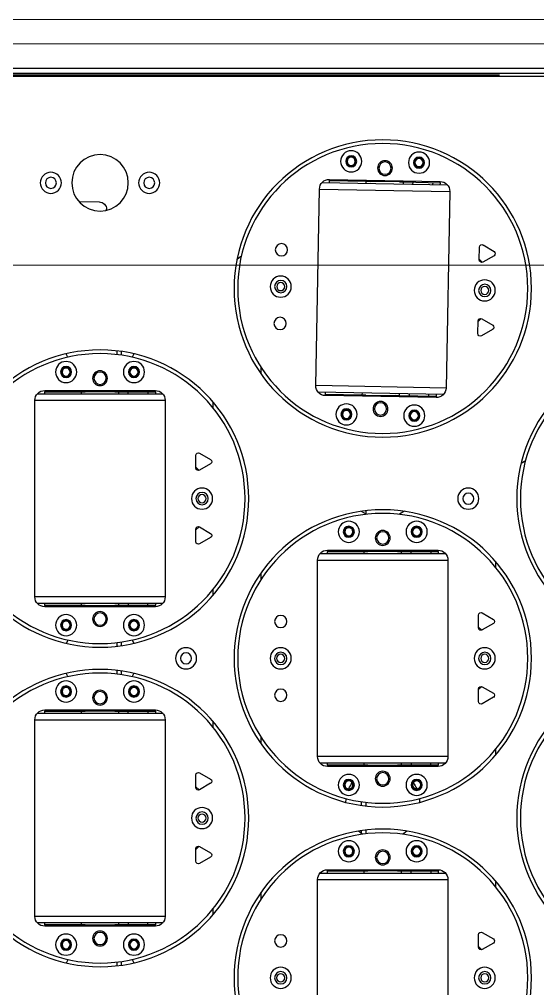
# Model space of a CAD drawing. Header units: millimetres. Extents: x 845401 to 948039, y 511594 to 550263.
# Drawn here: x 924159.8 to 924370.6, y 532197.3 to 532591.8 of the extents above; entities that cross this region are included whole.
import ezdxf

# ---------------------------------------------------------------- set-up
doc = ezdxf.new("R2010")
doc.units = ezdxf.units.MM
doc.layers.add('00', color=7, linetype='Continuous')
doc.layers.add('8101-0023040DXF_CONTINUOUS_LINE', color=7, linetype='Continuous', lineweight=18)
doc.layers.add('A-剖-0.10mm.......SECT-L01', color=255, linetype='Continuous', lineweight=18)

# ---------------------------------------------------------------- blocks, each defined once
blk = doc.blocks.new('1260包胶摆轮')
at = {"color": 7, "linetype": 'Continuous', "lineweight": 25}
for p, q in [((4842927.88, 878296.8), (4842927.88, 878216.8)), ((4842980.88, 878216.8), (4842980.88, 878296.8)), ((4842846.16, 878250.41), (4842846.16, 878251.92)), ((4842993.38, 878244.05), (4842994.64, 878245.36)), ((4842993.38, 878244.4), (4842993.38, 878239.2)), ((4842999.38, 878242.66), (4842994.88, 878245.26)), ((4842994.88, 878238.33), (4842999.38, 878240.93)), ((4842861.88, 878235.8), (4842816.88, 878235.8)), ((4842816.88, 878235.3), (4842816.88, 878235.8)), ((4842831.63, 878235.8), (4842831.63, 878235.3)), ((4842833.38, 878235.8), (4842833.38, 878235.3)), ((4842845.38, 878235.3), (4842845.38, 878235.8)), ((4842847.13, 878235.3), (4842847.13, 878235.8)), ((4842861.88, 878235.8), (4842861.88, 878235.3)), ((4842812.88, 878231.8), (4842812.88, 878151.8)), ((4842813.76, 878234.3), (4842865.01, 878234.3)), ((4842831.63, 878235.3), (4842816.88, 878235.3)), ((4842816.88, 878235.3), (4842816.88, 878234.3)), ((4842832.22, 878235.3), (4842831.63, 878235.3)), ((4842831.88, 878235.3), (4842831.88, 878234.3)), ((4842832.8, 878235.3), (4842832.22, 878235.3)), ((4842833.38, 878235.3), (4842832.8, 878235.3)), ((4842833.38, 878235.3), (4842845.38, 878235.3)), ((4842845.97, 878235.3), (4842845.38, 878235.3)), ((4842846.55, 878235.3), (4842845.97, 878235.3)), ((4842847.13, 878235.3), (4842846.55, 878235.3)), ((4842846.88, 878234.3), (4842846.88, 878235.3)), ((4842861.88, 878235.3), (4842847.13, 878235.3)), ((4842850.88, 878234.3), (4842850.88, 878235.3)), ((4842858.88, 878235.3), (4842858.88, 878234.3)), ((4842861.88, 878234.3), (4842861.88, 878235.3)), ((4842865.88, 878151.8), (4842865.88, 878231.8)), ((4842885.38, 878231.1), (4842885.38, 878228.74)), ((4842904.88, 878224.69), (4842904.88, 878222.01)), ((4843000.38, 878219.85), (4843000.38, 878217.5)), ((4842980.01, 878214.3), (4842928.76, 878214.3)), ((4842931.88, 878214.3), (4842931.88, 878213.3)), ((4842931.88, 878212.8), (4842931.88, 878213.3)), ((4842931.88, 878213.3), (4842946.63, 878213.3)), ((4842931.88, 878212.8), (4842976.88, 878212.8)), ((4842946.63, 878213.3), (4842946.63, 878212.8)), ((4842946.63, 878213.3), (4842947.22, 878213.3)), ((4842946.88, 878214.3), (4842946.88, 878213.3)), ((4842947.22, 878213.3), (4842947.8, 878213.3)), ((4842947.8, 878213.3), (4842948.38, 878213.3)), ((4842960.38, 878213.3), (4842948.38, 878213.3)), ((4842948.38, 878213.3), (4842948.38, 878212.8)), ((4842960.38, 878212.8), (4842960.38, 878213.3)), ((4842960.38, 878213.3), (4842960.97, 878213.3)), ((4842960.97, 878213.3), (4842961.55, 878213.3)), ((4842961.55, 878213.3), (4842962.13, 878213.3)), ((4842961.88, 878213.3), (4842961.88, 878214.3)), ((4842962.13, 878212.8), (4842962.13, 878213.3)), ((4842962.13, 878213.3), (4842976.88, 878213.3)), ((4842965.88, 878214.3), (4842965.88, 878213.3)), ((4842973.88, 878213.3), (4842973.88, 878214.3)), ((4842976.88, 878213.3), (4842976.88, 878214.3)), ((4842976.88, 878213.3), (4842976.88, 878212.8)), ((4842878.38, 878209.4), (4842878.38, 878204.2)), ((4842884.38, 878207.66), (4842879.88, 878210.26)), ((4842879.64, 878203.23), (4842878.38, 878204.54)), ((4842879.88, 878203.33), (4842884.38, 878205.93)), ((4842947.66, 878198.18), (4842947.66, 878196.67)), ((4842947.66, 878186.92), (4842947.66, 878185.41)), ((4842878.38, 878179.05), (4842879.64, 878180.36)), ((4842878.38, 878179.4), (4842878.38, 878174.2)), ((4842884.38, 878177.66), (4842879.88, 878180.26)), ((4842879.88, 878173.33), (4842884.38, 878175.93)), ((4842928.76, 878169.3), (4842980.01, 878169.3)), ((4842976.88, 878170.8), (4842931.88, 878170.8)), ((4842931.88, 878170.3), (4842931.88, 878170.8)), ((4842946.63, 878170.3), (4842931.88, 878170.3)), ((4842931.88, 878170.3), (4842931.88, 878169.3)), ((4842946.63, 878170.8), (4842946.63, 878170.3)), ((4842947.22, 878170.3), (4842946.63, 878170.3)), ((4842946.88, 878170.3), (4842946.88, 878169.3)), ((4842947.8, 878170.3), (4842947.22, 878170.3)), ((4842948.38, 878170.3), (4842947.8, 878170.3)), ((4842948.38, 878170.8), (4842948.38, 878170.3)), ((4842948.38, 878170.3), (4842960.38, 878170.3)), ((4842960.38, 878170.3), (4842960.38, 878170.8)), ((4842960.97, 878170.3), (4842960.38, 878170.3)), ((4842961.55, 878170.3), (4842960.97, 878170.3)), ((4842962.13, 878170.3), (4842961.55, 878170.3)), ((4842961.88, 878169.3), (4842961.88, 878170.3)), ((4842962.13, 878170.3), (4842962.13, 878170.8)), ((4842976.88, 878170.3), (4842962.13, 878170.3)), ((4842965.88, 878169.3), (4842965.88, 878170.3)), ((4842973.88, 878170.3), (4842973.88, 878169.3)), ((4842976.88, 878170.8), (4842976.88, 878170.3)), ((4842976.88, 878169.3), (4842976.88, 878170.3)), ((4842927.88, 878166.8), (4842927.88, 878086.8)), ((4842980.88, 878086.8), (4842980.88, 878166.8)), ((4843000.38, 878166.1), (4843000.38, 878163.74)), ((4842904.88, 878161.58), (4842904.88, 878158.9)), ((4842885.38, 878154.85), (4842885.38, 878152.5)), ((4842865.01, 878149.3), (4842813.76, 878149.3)), ((4842816.88, 878149.3), (4842816.88, 878148.3)), ((4842831.88, 878149.3), (4842831.88, 878148.3)), ((4842846.88, 878148.3), (4842846.88, 878149.3)), ((4842850.88, 878149.3), (4842850.88, 878148.3)), ((4842858.88, 878148.3), (4842858.88, 878149.3)), ((4842861.88, 878148.3), (4842861.88, 878149.3)), ((4842816.88, 878147.8), (4842816.88, 878148.3)), ((4842816.88, 878148.3), (4842831.63, 878148.3)), ((4842816.88, 878147.8), (4842861.88, 878147.8)), ((4842831.63, 878148.3), (4842831.63, 878147.8)), ((4842831.63, 878148.3), (4842832.22, 878148.3)), ((4842832.22, 878148.3), (4842832.8, 878148.3)), ((4842832.8, 878148.3), (4842833.38, 878148.3)), ((4842845.38, 878148.3), (4842833.38, 878148.3)), ((4842833.38, 878148.3), (4842833.38, 878147.8)), ((4842845.38, 878147.8), (4842845.38, 878148.3)), ((4842845.38, 878148.3), (4842845.97, 878148.3)), ((4842845.97, 878148.3), (4842846.55, 878148.3)), ((4842846.55, 878148.3), (4842847.13, 878148.3)), ((4842847.13, 878148.3), (4842861.88, 878148.3)), ((4842847.13, 878147.8), (4842847.13, 878148.3)), ((4842861.88, 878148.3), (4842861.88, 878147.8)), ((4842999.38, 878142.66), (4842994.88, 878145.26)), ((4842993.38, 878144.4), (4842993.38, 878139.2)), ((4842994.88, 878138.33), (4842999.38, 878140.93)), ((4842994.64, 878138.23), (4842993.38, 878139.54)), ((4842846.16, 878131.68), (4842846.16, 878133.19)), ((4842846.16, 878120.41), (4842846.16, 878121.92)), ((4842993.38, 878114.05), (4842994.64, 878115.36)), ((4842993.38, 878114.4), (4842993.38, 878109.2)), ((4842999.38, 878112.66), (4842994.88, 878115.26)), ((4842994.88, 878108.33), (4842999.38, 878110.93)), ((4842861.88, 878105.8), (4842816.88, 878105.8)), ((4842816.88, 878105.3), (4842816.88, 878105.8)), ((4842831.63, 878105.8), (4842831.63, 878105.3)), ((4842833.38, 878105.8), (4842833.38, 878105.3)), ((4842845.38, 878105.3), (4842845.38, 878105.8)), ((4842847.13, 878105.3), (4842847.13, 878105.8)), ((4842861.88, 878105.8), (4842861.88, 878105.3)), ((4842812.88, 878101.8), (4842812.88, 878021.8)), ((4842813.76, 878104.3), (4842865.01, 878104.3)), ((4842831.63, 878105.3), (4842816.88, 878105.3)), ((4842816.88, 878105.3), (4842816.88, 878104.3)), ((4842832.22, 878105.3), (4842831.63, 878105.3)), ((4842831.88, 878105.3), (4842831.88, 878104.3)), ((4842832.8, 878105.3), (4842832.22, 878105.3)), ((4842833.38, 878105.3), (4842832.8, 878105.3)), ((4842833.38, 878105.3), (4842845.38, 878105.3)), ((4842845.97, 878105.3), (4842845.38, 878105.3)), ((4842846.55, 878105.3), (4842845.97, 878105.3)), ((4842847.13, 878105.3), (4842846.55, 878105.3)), ((4842846.88, 878104.3), (4842846.88, 878105.3)), ((4842861.88, 878105.3), (4842847.13, 878105.3)), ((4842850.88, 878104.3), (4842850.88, 878105.3)), ((4842858.88, 878105.3), (4842858.88, 878104.3)), ((4842861.88, 878104.3), (4842861.88, 878105.3)), ((4842865.88, 878021.8), (4842865.88, 878101.8)), ((4842885.38, 878101.1), (4842885.38, 878098.74)), ((4842904.88, 878094.69), (4842904.88, 878092.01)), ((4843000.38, 878089.85), (4843000.38, 878087.5)), ((4842980.01, 878084.3), (4842928.76, 878084.3)), ((4842931.88, 878084.3), (4842931.88, 878083.3)), ((4842931.88, 878083.3), (4842946.63, 878083.3)), ((4842931.88, 878082.8), (4842931.88, 878083.3)), ((4842931.88, 878082.8), (4842976.88, 878082.8)), ((4842946.63, 878083.3), (4842946.63, 878082.8)), ((4842946.63, 878083.3), (4842947.22, 878083.3)), ((4842946.88, 878084.3), (4842946.88, 878083.3)), ((4842947.22, 878083.3), (4842947.8, 878083.3)), ((4842947.8, 878083.3), (4842948.38, 878083.3)), ((4842960.38, 878083.3), (4842948.38, 878083.3)), ((4842948.38, 878083.3), (4842948.38, 878082.8)), ((4842960.38, 878082.8), (4842960.38, 878083.3)), ((4842960.38, 878083.3), (4842960.97, 878083.3)), ((4842960.97, 878083.3), (4842961.55, 878083.3)), ((4842961.55, 878083.3), (4842962.13, 878083.3)), ((4842961.88, 878083.3), (4842961.88, 878084.3)), ((4842962.13, 878083.3), (4842976.88, 878083.3)), ((4842962.13, 878082.8), (4842962.13, 878083.3)), ((4842965.88, 878084.3), (4842965.88, 878083.3)), ((4842973.88, 878083.3), (4842973.88, 878084.3)), ((4842976.88, 878083.3), (4842976.88, 878084.3)), ((4842976.88, 878083.3), (4842976.88, 878082.8)), ((4842878.38, 878079.4), (4842878.38, 878074.2)), ((4842884.38, 878077.66), (4842879.88, 878080.26)), ((4842879.64, 878073.23), (4842878.38, 878074.54)), ((4842879.88, 878073.33), (4842884.38, 878075.93)), ((4842947.66, 878068.18), (4842947.66, 878066.67)), ((4842878.38, 878049.05), (4842879.64, 878050.36)), ((4842884.38, 878047.66), (4842879.88, 878050.26)), ((4842878.38, 878049.4), (4842878.38, 878044.2)), ((4842879.88, 878043.33), (4842884.38, 878045.93)), ((4842885.38, 878024.85), (4842885.38, 878022.5)), ((4842865.01, 878019.3), (4842813.76, 878019.3)), ((4842816.88, 878019.3), (4842816.88, 878018.3)), ((4842831.88, 878019.3), (4842831.88, 878018.3)), ((4842846.88, 878018.3), (4842846.88, 878019.3)), ((4842850.88, 878019.3), (4842850.88, 878018.3)), ((4842858.88, 878018.3), (4842858.88, 878019.3)), ((4842861.88, 878018.3), (4842861.88, 878019.3)), ((4842927.97, 878018.31), (4842979.21, 878019.27)), ((4842976.06, 878020.71), (4842931.07, 878019.87)), ((4842931.07, 878019.37), (4842931.07, 878019.87)), ((4842945.82, 878019.65), (4842931.07, 878019.37)), ((4842931.07, 878019.37), (4842931.09, 878018.37)), ((4842945.81, 878020.15), (4842945.82, 878019.65)), ((4842946.41, 878019.66), (4842945.82, 878019.65)), ((4842946.07, 878019.65), (4842946.09, 878018.65)), ((4842946.99, 878019.67), (4842946.41, 878019.66)), ((4842947.57, 878019.68), (4842946.99, 878019.67)), ((4842947.56, 878020.18), (4842947.57, 878019.68)), ((4842947.57, 878019.68), (4842959.57, 878019.9)), ((4842959.57, 878019.9), (4842959.56, 878020.4)), ((4842960.16, 878019.91), (4842959.57, 878019.9)), ((4842960.73, 878019.92), (4842960.16, 878019.91)), ((4842961.32, 878019.94), (4842960.73, 878019.92)), ((4842961.09, 878018.93), (4842961.07, 878019.93)), ((4842961.32, 878019.94), (4842961.31, 878020.44)), ((4842976.07, 878020.21), (4842961.32, 878019.94)), ((4842965.09, 878019.01), (4842965.07, 878020.01)), ((4842973.07, 878020.15), (4842973.09, 878019.16)), ((4842976.06, 878020.71), (4842976.07, 878020.21)), ((4842976.09, 878019.21), (4842976.07, 878020.21)), ((4842816.88, 878017.8), (4842816.88, 878018.3)), ((4842816.88, 878018.3), (4842831.63, 878018.3)), ((4842816.88, 878017.8), (4842861.88, 878017.8)), ((4842831.63, 878018.3), (4842831.63, 878017.8)), ((4842831.63, 878018.3), (4842832.22, 878018.3)), ((4842832.22, 878018.3), (4842832.8, 878018.3)), ((4842832.8, 878018.3), (4842833.38, 878018.3)), ((4842845.38, 878018.3), (4842833.38, 878018.3)), ((4842833.38, 878018.3), (4842833.38, 878017.8)), ((4842845.38, 878017.8), (4842845.38, 878018.3)), ((4842845.38, 878018.3), (4842845.97, 878018.3)), ((4842845.97, 878018.3), (4842846.55, 878018.3)), ((4842846.55, 878018.3), (4842847.13, 878018.3)), ((4842847.13, 878018.3), (4842861.88, 878018.3)), ((4842847.13, 878017.8), (4842847.13, 878018.3)), ((4842861.88, 878018.3), (4842861.88, 878017.8)), ((4842927.14, 878015.8), (4842928.64, 877935.81)), ((4842981.63, 877936.8), (4842980.13, 878016.79)), ((4842904.88, 878011.08), (4842904.88, 878008.4)), ((4842846.16, 878001.68), (4842846.16, 878003.19)), ((4842999.08, 877993), (4842994.53, 877995.52)), ((4842993.05, 877994.62), (4842993.14, 877989.43)), ((4842994.66, 877988.59), (4842999.11, 877991.27)), ((4842994.41, 877988.48), (4842993.14, 877989.77)), ((4842993.61, 877964.29), (4842994.84, 877965.62)), ((4842993.61, 877964.63), (4842993.71, 877959.43)), ((4842999.64, 877963.01), (4842995.09, 877965.52)), ((4842995.22, 877958.59), (4842999.67, 877961.28)), ((4842842.07, 877944.48), (4842842.06, 877944.05)), ((4842839.02, 877941.09), (4842831.02, 877941.2)), ((4842980.8, 877934.28), (4842929.56, 877933.33)), ((4842932.68, 877933.39), (4842932.7, 877932.39)), ((4842932.7, 877932.39), (4842947.45, 877932.66)), ((4842932.71, 877931.89), (4842932.7, 877932.39)), ((4842932.71, 877931.89), (4842977.7, 877932.73)), ((4842947.45, 877932.66), (4842948.03, 877932.67)), ((4842947.45, 877932.66), (4842947.46, 877932.16)), ((4842947.68, 877933.67), (4842947.7, 877932.67)), ((4842948.03, 877932.67), (4842948.61, 877932.68)), ((4842948.61, 877932.68), (4842949.2, 877932.69)), ((4842961.2, 877932.92), (4842949.2, 877932.69)), ((4842949.2, 877932.69), (4842949.21, 877932.19)), ((4842961.2, 877932.92), (4842961.78, 877932.93)), ((4842961.2, 877932.42), (4842961.2, 877932.92)), ((4842961.78, 877932.93), (4842962.36, 877932.94)), ((4842962.36, 877932.94), (4842962.94, 877932.95)), ((4842962.69, 877932.95), (4842962.68, 877933.95)), ((4842962.94, 877932.95), (4842977.69, 877933.23)), ((4842962.95, 877932.45), (4842962.94, 877932.95)), ((4842966.68, 877934.02), (4842966.69, 877933.02)), ((4842974.69, 877933.17), (4842974.67, 877934.17)), ((4842977.69, 877933.23), (4842977.67, 877934.23)), ((4842977.69, 877933.23), (4842977.7, 877932.73)), ((4841954.98, 877889.9), (4843148.78, 877889.9)), ((4843148.18, 877886.8), (4841955.59, 877886.8))]:
    blk.add_line(p, q, dxfattribs=at)
at = {"color": 8, "linetype": 'Continuous', "lineweight": 25}
for p, q in [((4842848.16, 878251.66), (4842848.16, 878250.14)), ((4842832.22, 878235.8), (4842832.22, 878235.3)), ((4842832.8, 878235.3), (4842832.8, 878235.8)), ((4842845.97, 878235.8), (4842845.97, 878235.3)), ((4842846.55, 878235.3), (4842846.55, 878235.8)), ((4842865.88, 878231.8), (4842812.88, 878231.8)), ((4842927.88, 878216.8), (4842980.88, 878216.8)), ((4842947.22, 878213.3), (4842947.22, 878212.8)), ((4842947.8, 878212.8), (4842947.8, 878213.3)), ((4842960.97, 878213.3), (4842960.97, 878212.8)), ((4842961.55, 878212.8), (4842961.55, 878213.3)), ((4842945.66, 878196.93), (4842945.66, 878198)), ((4842945.66, 878185.15), (4842945.66, 878186.67)), ((4842947.22, 878170.8), (4842947.22, 878170.3)), ((4842947.8, 878170.3), (4842947.8, 878170.8)), ((4842960.97, 878170.8), (4842960.97, 878170.3)), ((4842961.55, 878170.3), (4842961.55, 878170.8)), ((4842980.88, 878166.8), (4842927.88, 878166.8)), ((4842812.88, 878151.8), (4842865.88, 878151.8)), ((4842832.22, 878148.3), (4842832.22, 878147.8)), ((4842832.8, 878147.8), (4842832.8, 878148.3)), ((4842845.97, 878148.3), (4842845.97, 878147.8)), ((4842846.55, 878147.8), (4842846.55, 878148.3)), ((4842848.16, 878133.45), (4842848.16, 878131.94)), ((4842848.16, 878121.66), (4842848.16, 878120.14)), ((4842832.22, 878105.8), (4842832.22, 878105.3)), ((4842832.8, 878105.3), (4842832.8, 878105.8)), ((4842845.97, 878105.8), (4842845.97, 878105.3)), ((4842846.55, 878105.3), (4842846.55, 878105.8)), ((4842865.88, 878101.8), (4842812.88, 878101.8)), ((4842927.88, 878086.8), (4842980.88, 878086.8)), ((4842947.22, 878083.3), (4842947.22, 878082.8)), ((4842947.8, 878082.8), (4842947.8, 878083.3)), ((4842960.97, 878083.3), (4842960.97, 878082.8)), ((4842961.55, 878082.8), (4842961.55, 878083.3)), ((4842945.66, 878066.93), (4842945.66, 878067)), ((4842812.88, 878021.8), (4842865.88, 878021.8)), ((4842946.4, 878020.16), (4842946.41, 878019.66)), ((4842946.99, 878019.67), (4842946.98, 878020.17)), ((4842960.15, 878020.41), (4842960.16, 878019.91)), ((4842960.73, 878019.92), (4842960.72, 878020.42)), ((4842832.22, 878018.3), (4842832.22, 878017.8)), ((4842832.8, 878017.8), (4842832.8, 878018.3)), ((4842845.97, 878018.3), (4842845.97, 878017.8)), ((4842846.55, 878017.8), (4842846.55, 878018.3)), ((4842980.13, 878016.79), (4842927.14, 878015.8)), ((4842848.16, 878003.45), (4842848.16, 878001.94)), ((4842928.64, 877935.81), (4842981.63, 877936.8)), ((4842948.03, 877932.67), (4842948.04, 877932.17)), ((4842948.62, 877932.18), (4842948.61, 877932.68)), ((4842961.78, 877932.93), (4842961.79, 877932.43)), ((4842962.37, 877932.44), (4842962.36, 877932.94))]:
    blk.add_line(p, q, dxfattribs=at)
at = {"color": 7, "linetype": 'Continuous', "lineweight": 25, "flags": 128}
for points in [[(4842825.67, 878250.72), (4842825.7, 878250.66), (4842826.37, 878249.34)], [(4842852.4, 878249.34), (4842853.07, 878250.66), (4842853.1, 878250.72)], [(4842946.2, 878198.37), (4842945.75, 878198.07), (4842944.53, 878197.11)], [(4842964.24, 878197.11), (4842963.01, 878198.07), (4842962.57, 878198.37)], [(4842939.39, 878185.41), (4842939.48, 878184.08), (4842939.51, 878183.89)], [(4842969.26, 878183.89), (4842969.28, 878184.08), (4842969.38, 878185.41)], [(4842826.37, 878134.25), (4842826.21, 878133.96), (4842825.67, 878132.87)], [(4842853.1, 878132.87), (4842852.56, 878133.96), (4842852.4, 878134.25)], [(4842825.67, 878120.72), (4842825.7, 878120.66), (4842826.37, 878119.34)], [(4842852.4, 878119.34), (4842853.07, 878120.66), (4842853.1, 878120.72)], [(4842947.62, 878068.19), (4842945.75, 878067.07), (4842945.58, 878066.94)], [(4842963.19, 878066.94), (4842963.01, 878067.07), (4842961.15, 878068.19)], [(4843010.64, 878047.33), (4843012.08, 878046.61), (4843012.41, 878046.45)], [(4842826.37, 878004.25), (4842826.21, 878003.96), (4842825.67, 878002.87)], [(4842853.1, 878002.87), (4842852.56, 878003.96), (4842852.4, 878004.25)], [(4842896.84, 877963.29), (4842896.18, 877963.72), (4842895.03, 877964.57)]]:
    blk.add_lwpolyline(points, dxfattribs=at)
at = {"color": 7, "linetype": 'Continuous', "lineweight": 25}
for centre, radius in [((4842954.38, 878256.8), 60.5), ((4842954.38, 878256.8), 59), ((4842912.88, 878256.8), 4.3), ((4842912.88, 878256.8), 2.5), ((4842995.88, 878256.8), 4.3), ((4842995.88, 878256.8), 2.5), ((4842912.88, 878256.8), 1.65), ((4842995.88, 878256.8), 1.65), ((4842839.38, 878191.8), 60.5), ((4843069.38, 878191.8), 60.5), ((4842839.38, 878191.8), 59), ((4842825.58, 878243.3), 4.3), ((4842853.18, 878243.3), 4.3), ((4843069.38, 878191.8), 59), ((4842825.58, 878243.3), 2.25), ((4842825.58, 878243.3), 2.02), ((4842825.58, 878243.3), 1.65), ((4842839.38, 878240.8), 3.03), ((4842853.18, 878243.3), 2.25), ((4842853.18, 878243.3), 2.02), ((4842853.18, 878243.3), 1.65), ((4842912.88, 878241.8), 2.5), ((4842839.38, 878240.8), 2.5), ((4842940.58, 878205.3), 4.3), ((4842954.38, 878207.8), 3.03), ((4842954.38, 878207.8), 2.5), ((4842968.18, 878205.3), 4.3), ((4842940.58, 878205.3), 2.25), ((4842940.58, 878205.3), 2.03), ((4842940.58, 878205.3), 1.65), ((4842968.18, 878205.3), 2.25), ((4842968.18, 878205.3), 2.03), ((4842968.18, 878205.3), 1.65), ((4842880.88, 878191.8), 4.3), ((4842880.88, 878191.8), 2.5), ((4842880.88, 878191.8), 1.65), ((4842954.38, 878126.8), 60.5), ((4842954.38, 878126.8), 59), ((4842940.58, 878178.3), 4.3), ((4842940.58, 878178.3), 2.25), ((4842940.58, 878178.3), 2.02), ((4842968.18, 878178.3), 4.3), ((4842968.18, 878178.3), 2.25), ((4842968.18, 878178.3), 2.02), ((4842940.58, 878178.3), 1.65), ((4842954.38, 878175.8), 3.03), ((4842954.38, 878175.8), 2.5), ((4842968.18, 878178.3), 1.65), ((4842839.38, 878142.8), 3.03), ((4842839.38, 878142.8), 2.5), ((4842825.58, 878140.3), 4.3), ((4842825.58, 878140.3), 2.25), ((4842825.58, 878140.3), 2.03), ((4842825.58, 878140.3), 1.65), ((4842853.18, 878140.3), 4.3), ((4842853.18, 878140.3), 2.25), ((4842853.18, 878140.3), 2.03), ((4842853.18, 878140.3), 1.65), ((4842912.88, 878141.8), 2.5), ((4842874.38, 878126.8), 4.3), ((4842874.38, 878126.8), 2.25), ((4842912.88, 878126.8), 4.3), ((4842912.88, 878126.8), 2.5), ((4842995.88, 878126.8), 4.3), ((4842995.88, 878126.8), 2.5), ((4842912.88, 878126.8), 1.65), ((4842995.88, 878126.8), 1.65), ((4842839.38, 878061.8), 60.5), ((4843069.38, 878061.8), 60.5), ((4842839.38, 878061.8), 59), ((4842825.58, 878113.3), 4.3), ((4842853.18, 878113.3), 4.3), ((4843069.38, 878061.8), 59), ((4842825.58, 878113.3), 2.25), ((4842825.58, 878113.3), 2.03), ((4842825.58, 878113.3), 1.65), ((4842839.38, 878110.8), 3.02), ((4842839.38, 878110.8), 2.5), ((4842853.18, 878113.3), 2.25), ((4842853.18, 878113.3), 2.03), ((4842853.18, 878113.3), 1.65), ((4842912.88, 878111.8), 2.5), ((4842940.58, 878075.3), 4.3), ((4842954.38, 878077.8), 3.03), ((4842954.38, 878077.8), 2.5), ((4842968.18, 878075.3), 4.3), ((4842940.58, 878075.3), 2.25), ((4842940.58, 878075.3), 2.03), ((4842940.58, 878075.3), 1.65), ((4842968.18, 878075.3), 2.25), ((4842968.18, 878075.3), 2.03), ((4842968.18, 878075.3), 1.65), ((4842880.88, 878061.8), 4.3), ((4842989.17, 878061.8), 4.3), ((4842880.88, 878061.8), 2.5), ((4842880.88, 878061.8), 1.65), ((4842989.17, 878061.8), 2.25), ((4842954.38, 877976.3), 60.5), ((4842954.38, 877976.3), 59), ((4842939.62, 878027.53), 4.3), ((4842967.22, 878028.05), 4.3), ((4842939.62, 878027.53), 2.25), ((4842939.62, 878027.53), 2.03), ((4842939.62, 878027.53), 1.65), ((4842953.47, 878025.29), 3.03), ((4842953.47, 878025.29), 2.5), ((4842967.22, 878028.05), 2.25), ((4842967.22, 878028.05), 2.02), ((4842967.22, 878028.05), 1.65), ((4842839.38, 878012.8), 3.03), ((4842839.38, 878012.8), 2.5), ((4842825.58, 878010.3), 4.3), ((4842825.58, 878010.3), 2.25), ((4842825.58, 878010.3), 2.03), ((4842825.58, 878010.3), 1.65), ((4842853.18, 878010.3), 4.3), ((4842853.18, 878010.3), 2.25), ((4842853.18, 878010.3), 2.03), ((4842853.18, 878010.3), 1.65), ((4842912.61, 877990.52), 2.5), ((4842912.89, 877975.52), 4.3), ((4842995.88, 877977.07), 4.3), ((4842995.88, 877977.07), 2.5), ((4842912.89, 877975.52), 2.5), ((4842912.89, 877975.52), 1.65), ((4842995.88, 877977.07), 1.65), ((4842913.17, 877960.53), 2.5), ((4842839.38, 877933.3), 11.5), ((4842819.38, 877933.3), 4.3), ((4842859.38, 877933.3), 4.3), ((4842819.38, 877933.3), 2.25), ((4842859.38, 877933.3), 2.25), ((4842941.55, 877924.55), 4.3), ((4842955.3, 877927.31), 3.02), ((4842955.3, 877927.31), 2.5), ((4842969.14, 877925.06), 4.3), ((4842941.55, 877924.55), 2.25), ((4842941.55, 877924.55), 2.03), ((4842941.55, 877924.55), 1.65), ((4842969.14, 877925.06), 2.25), ((4842969.14, 877925.06), 2.03), ((4842969.14, 877925.06), 1.65)]:
    blk.add_circle(centre, radius, dxfattribs=at)
for centre, radius, start, end in [((4842994.38, 878244.4), 1, 60, 180), ((4842998.88, 878241.8), 1, 300, 60), ((4842816.88, 878231.8), 4, 90, 180), ((4842861.88, 878231.8), 4, 0, 90), ((4842994.38, 878239.2), 1, 180, 300), ((4842931.88, 878216.8), 4, 180, 270), ((4842976.88, 878216.8), 4, 270, 0), ((4842879.38, 878209.4), 1, 60, 180), ((4842879.38, 878204.2), 1, 180, 300), ((4842883.88, 878206.8), 1, 300, 60), ((4842879.38, 878179.4), 1, 60, 180), ((4842883.88, 878176.8), 1, 300, 60), ((4842954.38, 878185.8), 15, 202.9547, 214.0916), ((4842954.38, 878185.8), 15, 325.9084, 337.0453), ((4842879.38, 878174.2), 1, 180, 300), ((4842931.88, 878166.8), 4, 90, 180), ((4842976.88, 878166.8), 4, 0, 90), ((4842816.88, 878151.8), 4, 180, 270), ((4842861.88, 878151.8), 4, 270, 0), ((4842994.38, 878144.4), 1, 60, 180), ((4842998.88, 878141.8), 1, 300, 60), ((4842994.38, 878139.2), 1, 180, 300), ((4842994.38, 878114.4), 1, 60, 180), ((4842998.88, 878111.8), 1, 300, 60), ((4842816.88, 878101.8), 4, 90, 180), ((4842861.88, 878101.8), 4, 0, 90), ((4842994.38, 878109.2), 1, 180, 300), ((4842931.88, 878086.8), 4, 180, 270), ((4842976.88, 878086.8), 4, 270, 0), ((4842879.38, 878079.4), 1, 60, 180), ((4842879.38, 878074.2), 1, 180, 300), ((4842883.88, 878076.8), 1, 300, 60), ((4842879.38, 878049.4), 1, 60, 180), ((4842883.88, 878046.8), 1, 300, 60), ((4842879.38, 878044.2), 1, 180, 300), ((4842816.88, 878021.8), 4, 180, 270), ((4842861.88, 878021.8), 4, 270, 0), ((4842931.14, 878015.87), 4, 91.0706, 181.0706), ((4842976.13, 878016.71), 4, 1.0706, 91.0706), ((4842994.05, 877994.64), 1, 61.0706, 181.0706), ((4842998.6, 877992.13), 1, 301.0706, 61.0706), ((4842994.14, 877989.45), 1, 181.0706, 301.0706), ((4842994.61, 877964.65), 1, 61.0706, 181.0706), ((4842994.71, 877959.45), 1, 181.0706, 301.0706), ((4842999.16, 877962.13), 1, 301.0706, 61.0706), ((4842839.06, 877944.09), 3, 269.2217, 359.2217), ((4842932.63, 877935.88), 4, 181.0706, 271.0706), ((4842977.63, 877936.73), 4, 271.0706, 1.0706)]:
    blk.add_arc(centre, radius, start, end, dxfattribs=at)
blk = doc.blocks.new('小盘摆轮加过渡板')
at = {"layer": 'A-剖-0.10mm.......SECT-L01', "color": 4}
for points in [[(735451.26, 342660.57), (734251.26, 342660.57), (734251.26, 341382.62), (735451.26, 341382.62)], [(735451.26, 342650.57), (734251.26, 342650.57), (734251.26, 341390.57), (735451.26, 341390.57)]]:
    blk.add_lwpolyline(points, close=True, dxfattribs=at)
at = {"layer": 'A-剖-0.10mm.......SECT-L01', "color": 1, "xscale": -1, "rotation": 180}
blk.add_blockref('1260包胶摆轮', (-4107700.62, 1220537.36), dxfattribs=at)
blk = doc.blocks.new('G$C0940C817')
at = {"linetype": 'Continuous', "lineweight": 25}
for p, q in [((2240.15, 2119.5), (40.15, 2119.5)), ((1654.09, 2120), (2040.15, 2120))]:
    blk.add_line(p, q, dxfattribs=at)
blk = doc.blocks.new('螺旋滑槽3-1')
at = {"rotation": 180}
blk.add_blockref('G$C0940C817', (1175202.3, 1943851.67, 12.94), dxfattribs=at)
blk = doc.blocks.new('A$C61054E4C')
at = {"layer": '8101-0023040DXF_CONTINUOUS_LINE', "color": 2, "xscale": -1, "rotation": 270}
blk.add_blockref('螺旋滑槽3-1', (-1942170.58, -1172882.2, -12.94), dxfattribs=at)
blk = doc.blocks.new('C线')
at = {"rotation": 90.00000000000021}
blk.add_blockref('A$C61054E4C', (1006504.96, 471845.94), dxfattribs=at)
blk.add_blockref('小盘摆轮加过渡板', (270923.7, 128758.97, 25.38))
blk = doc.blocks.new('BC线平台')
at = {"layer": 'A-剖-0.10mm.......SECT-L01', "color": 2, "elevation": 0.98}
blk.add_lwpolyline([(776874.46, 364450.44), (808174.13, 364450.46), (808174.13, 364550.46), (776874.46, 364550.44)], close=True, dxfattribs=at)

msp = doc.modelspace()

# ---------------------------------------------------------------- block references
at = {"layer": '00'}
for name, p in [('BC线平台', (120688.34, 168041.31, -0.98)), ('C线', (-81869.83, 61162.22))]:
    msp.add_blockref(name, p, dxfattribs=at)

doc.saveas('drawing.dxf')
